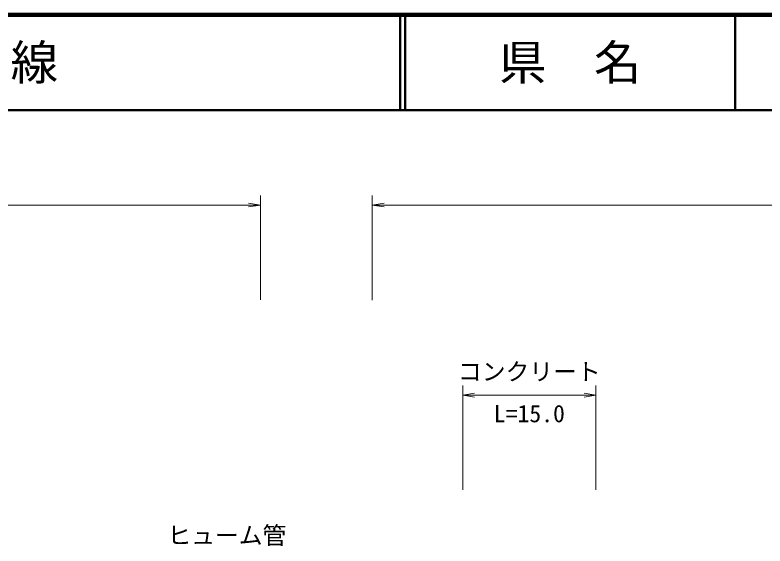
# Model space of a CAD drawing. Units: millimetres at full size, sheet at 1:1000; details may follow other scales. Extents: x 40000 to 680000, y 20000 to 380000.
# Drawn here: x 257206 to 336128, y 324110 to 380000 of the extents above; entities that cross this region are included whole.
import ezdxf
from ezdxf.enums import TextEntityAlignment as Align

# ---------------------------------------------------------------- set-up
doc = ezdxf.new("R2010")
doc.units = ezdxf.units.MM
doc.header["$LTSCALE"] = 1000
for name, color, linetype, lineweight in [('M-STR-HTXT', 7, 'Continuous', 13), ('M-TTL', 2, 'Continuous', 140), ('M-TTL-LINE', 7, 'Continuous', 50)]:
    doc.layers.add(name, color=color, linetype=linetype, lineweight=lineweight)
doc.layers.add('M-TTL-TXT', color=7, linetype='Continuous')
doc.styles.add('ＭＳ ゴシック', font='')
doc.styles.get('ＭＳ ゴシック').set_extended_font_data('MS Gothic')

# ---------------------------------------------------------------- blocks, each defined once
blk = doc.blocks.new('open_arrow')
at = {"color": 0, "linetype": 'Continuous', "lineweight": -2}
blk.add_lwpolyline([(7.5, 1.25), (0, 0), (7.5, -1.25)], dxfattribs=at)

msp = doc.modelspace()

# ---------------------------------------------------------------- linework, layer by layer
at = {"layer": 'M-STR-HTXT'}
for p, q in [((283029, 350004), (283029, 361000)), ((294787, 350000), (294787, 361000)), ((73586, 360000), (283029, 360000)), ((294787, 360000), (436948, 360000)), ((304315, 330007), (304315, 341000)), ((318342, 330007), (318342, 341000)), ((304315, 340000), (318342, 340000))]:
    msp.add_line(p, q, dxfattribs=at)
at = {"layer": 'M-TTL'}
msp.add_line((680000, 380000), (40000, 380000), dxfattribs=at)
at = {"layer": 'M-TTL-LINE'}
for p, q in [((297750, 380000), (297750, 370000)), ((298250, 380000), (298250, 370000)), ((333000, 380000), (333000, 370000)), ((40000, 370000), (680000, 370000))]:
    msp.add_line(p, q, dxfattribs=at)

# ---------------------------------------------------------------- block references
at = {"layer": 'M-STR-HTXT', "xscale": 167, "yscale": 167, "rotation": 180}
for p in [(283029, 360000), (318342, 340000)]:
    msp.add_blockref('open_arrow', p, dxfattribs=at)
at = {"layer": 'M-STR-HTXT', "xscale": 167, "yscale": 167}
for p in [(294787, 360000), (304315, 340000)]:
    msp.add_blockref('open_arrow', p, dxfattribs=at)

# ---------------------------------------------------------------- texts
at = {"layer": 'M-STR-HTXT', "style": 'ＭＳ ゴシック'}
for s, p in [('コンクリート', (311329, 341000)), ('L=15.0', (311329, 336583)), ('ヒューム管', (279502, 323763))]:
    msp.add_text(s, height=1833, dxfattribs=at).set_placement(p, align=Align.BOTTOM_CENTER)
at = {"layer": 'M-TTL-TXT', "style": 'ＭＳ ゴシック'}
msp.add_text('一般県道豊浦豊田線', height=3666, dxfattribs=at).set_placement((216734, 375000), align=Align.MIDDLE_LEFT)
msp.add_text('県\u3000名', height=3666, dxfattribs=at).set_placement((315625, 375000), align=Align.MIDDLE_CENTER)

doc.saveas('drawing.dxf')
